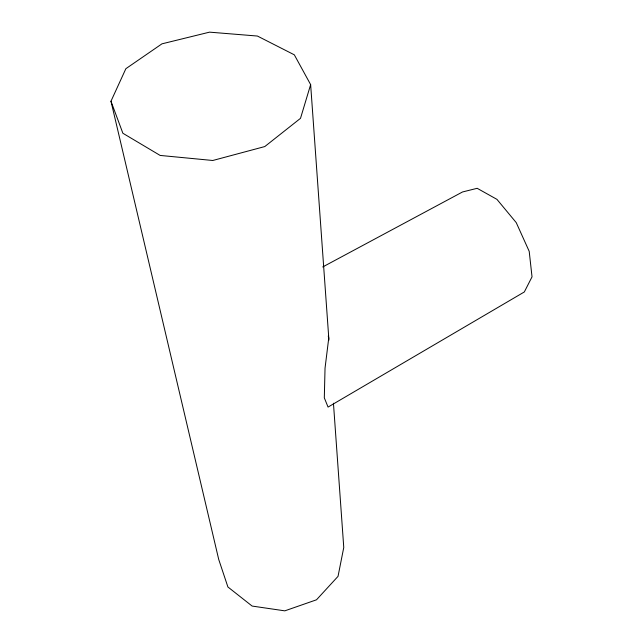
<?xml version="1.0" encoding="UTF-8"?>
<svg xmlns="http://www.w3.org/2000/svg" width="643" height="643" viewBox="0 0 643 643"><rect width="100%" height="100%" fill="white"/><g stroke="black" fill="none" stroke-linecap="round" stroke-linejoin="round"><path stroke-width="0.96" d="M310.641 84.627L300.506 118.328L264.787 146.564L212.777 160.485L160.139 155.429L122.877 133.254L110.974 101.232L125.875 68.688L161.956 43.837L209.546 32.15L257.409 36.04L294.325 54.824L310.641 84.627L328.927 340.091M322.706 266.958L462.518 191.968L477.17 188.303L496.943 199.362L516.241 222.631L529.205 251.341L532.026 276.852L524.326 291.962L328.059 407.083L324.313 397.856L325.036 368.19L328.766 337.937L328.251 336.112M110.974 101.232L218.716 559.434L227.903 586.979L252.12 606.06L284.809 610.85L316.493 599.806L338.033 576.353L343.764 547.458L333.444 403.201"/></g></svg>
